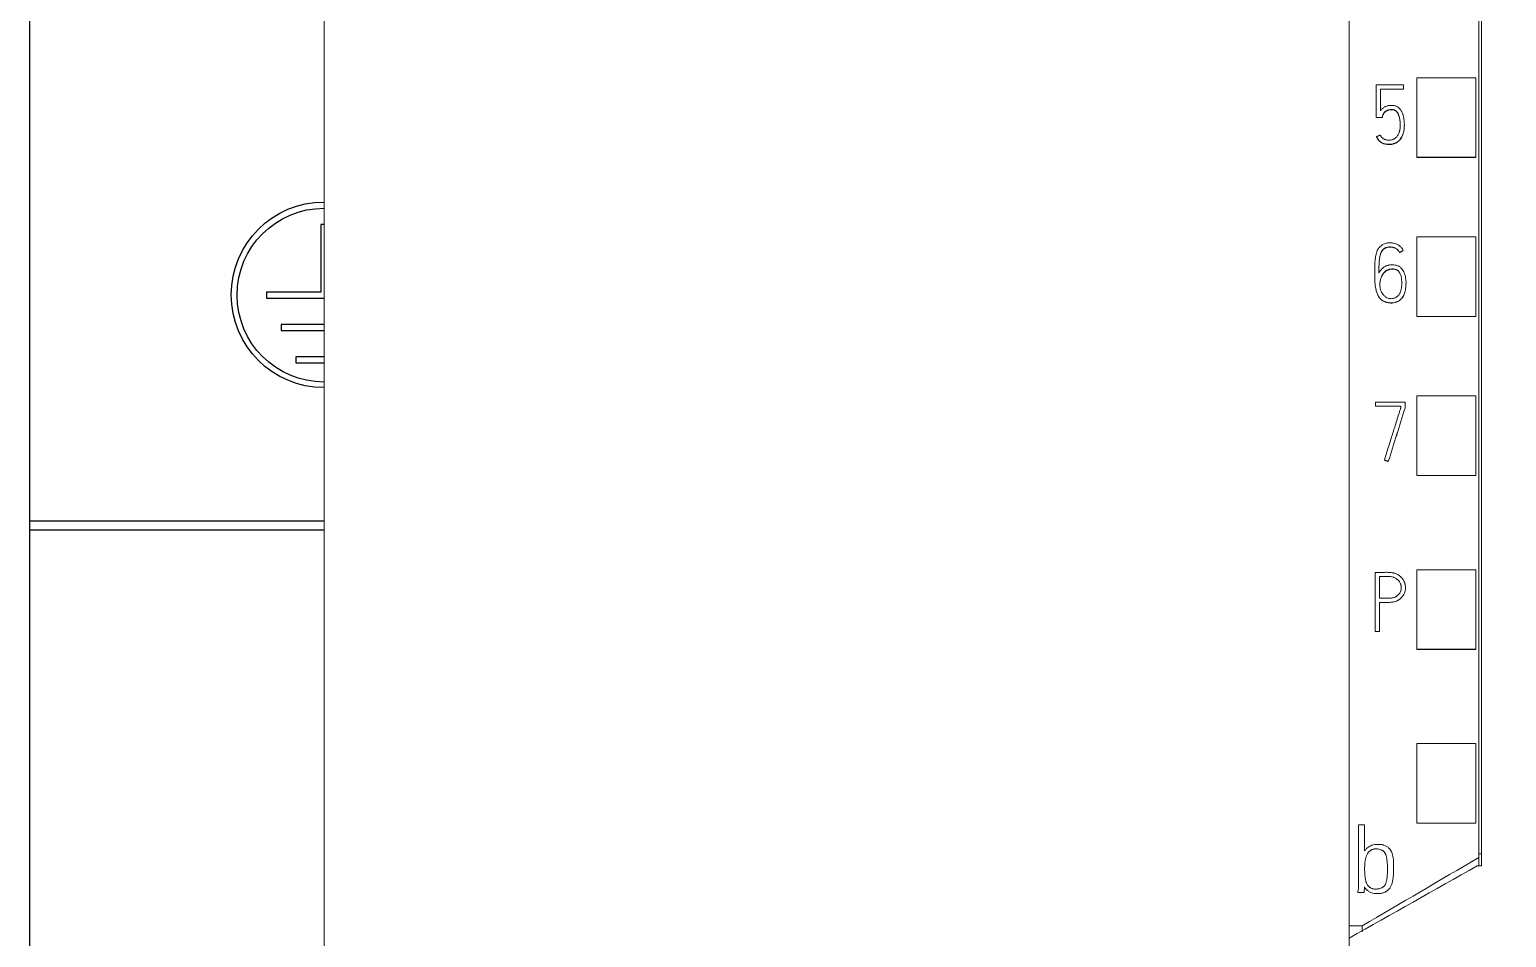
# Model space of a CAD drawing. Header units: millimetres. Extents: x 1359 to 3577, y 1336 to 3557.
# Drawn here: x 2756.6 to 2806.7, y 3204 to 3234.8 of the extents above; entities that cross this region are included whole.
import ezdxf

# ---------------------------------------------------------------- set-up
doc = ezdxf.new("R2010")
doc.units = ezdxf.units.MM
doc.set_wipeout_variables(frame=1)
doc.layers.add('000-PI-Oprema', color=30, linetype='Continuous', lineweight=5)

msp = doc.modelspace()

# ---------------------------------------------------------------- linework, layer by layer
for p, q in [((2756.571, 3267.633), (2756.571, 3218.083)), ((2766.674, 3228.159), (2766.463, 3228.159)), ((2766.463, 3228.159), (2766.463, 3225.862)), ((2766.674, 3225.862), (2766.674, 3228.159)), ((2764.613, 3225.862), (2764.613, 3225.662)), ((2766.463, 3225.862), (2764.613, 3225.862)), ((2768.513, 3225.862), (2766.674, 3225.862)), ((2768.513, 3225.662), (2768.513, 3225.862)), ((2764.613, 3225.662), (2768.513, 3225.662)), ((2768.013, 3224.762), (2765.113, 3224.762)), ((2765.113, 3224.762), (2765.113, 3224.562)), ((2768.013, 3224.562), (2768.013, 3224.762)), ((2765.113, 3224.562), (2768.013, 3224.562)), ((2765.613, 3223.662), (2765.613, 3223.462)), ((2767.513, 3223.662), (2765.613, 3223.662)), ((2765.613, 3223.462), (2767.513, 3223.462)), ((2767.513, 3223.462), (2767.513, 3223.662)), ((2756.571, 3218.083), (2756.571, 3217.783)), ((2956.571, 3218.083), (2756.571, 3218.083)), ((2756.571, 3217.783), (2756.571, 3200.246)), ((2956.571, 3217.783), (2756.571, 3217.783))]:
    msp.add_line(p, q)
for centre, radius in [((2766.569, 3225.772), 3.15), ((2766.569, 3225.762), 2.95)]:
    msp.add_circle(centre, radius)

# ---------------------------------------------------------------- next in the draw order: wipeouts: each hides what was drawn before it
msp.add_wipeout([(2801.371, 3330.083), (2836.171, 3330.083), (2836.171, 3183.083), (2801.371, 3183.083)])

# ---------------------------------------------------------------- next in the draw order: linework, layer by layer
at = {"layer": '000-PI-Oprema', "color": 0, "linetype": 'ByBlock', "lineweight": 0}
for p, q in [((2801.371, 3317.763), (2801.371, 3204.345)), ((2805.771, 3315.483), (2805.771, 3206.668)), ((2802.296, 3232.896), (2802.296, 3231.797)), ((2803.219, 3232.896), (2802.296, 3232.896)), ((2802.434, 3232.019), (2802.434, 3232.757)), ((2802.434, 3232.757), (2803.219, 3232.757)), ((2803.219, 3232.757), (2803.219, 3232.896)), ((2803.219, 3232.757), (2803.219, 3232.751)), ((2803.671, 3230.442), (2803.671, 3233.144)), ((2805.671, 3233.144), (2803.671, 3233.144)), ((2805.671, 3230.442), (2805.671, 3233.144)), ((2802.296, 3231.797), (2802.296, 3231.791)), ((2802.296, 3231.797), (2802.506, 3231.797)), ((2802.506, 3231.797), (2802.506, 3231.791)), ((2803.247, 3231.532), (2803.247, 3231.538)), ((2802.301, 3231.14), (2802.301, 3231.134)), ((2803.671, 3230.433), (2803.671, 3230.442)), ((2805.671, 3230.442), (2803.671, 3230.442)), ((2805.671, 3230.433), (2803.671, 3230.433)), ((2805.671, 3230.433), (2805.671, 3230.442)), ((2803.671, 3225.041), (2803.671, 3227.742)), ((2805.671, 3227.742), (2803.671, 3227.742)), ((2805.671, 3225.041), (2805.671, 3227.742)), ((2803.085, 3227.213), (2803.085, 3227.207)), ((2803.212, 3227.28), (2803.212, 3227.274)), ((2802.241, 3226.473), (2802.241, 3226.467)), ((2803.304, 3226.173), (2803.304, 3226.18)), ((2803.671, 3225.033), (2803.671, 3225.041)), ((2805.671, 3225.041), (2803.671, 3225.041)), ((2805.671, 3225.033), (2803.671, 3225.033)), ((2805.671, 3225.033), (2805.671, 3225.041)), ((2803.671, 3219.639), (2803.671, 3222.34)), ((2805.671, 3222.34), (2803.671, 3222.34)), ((2805.671, 3219.639), (2805.671, 3222.34)), ((2802.272, 3221.989), (2802.272, 3222.131)), ((2802.272, 3222.131), (2803.271, 3222.131)), ((2803.132, 3221.989), (2802.272, 3221.989)), ((2803.132, 3221.95), (2803.132, 3221.989)), ((2803.271, 3222.131), (2803.271, 3221.928)), ((2803.271, 3221.928), (2803.271, 3221.922)), ((2802.569, 3220.163), (2802.569, 3220.157)), ((2802.702, 3220.118), (2802.702, 3220.112)), ((2805.671, 3219.639), (2803.671, 3219.639)), ((2803.671, 3219.633), (2803.671, 3219.639)), ((2805.671, 3219.633), (2803.671, 3219.633)), ((2805.671, 3219.633), (2805.671, 3219.639)), ((2802.258, 3216.349), (2802.258, 3214.347)), ((2802.4, 3215.471), (2802.4, 3216.207)), ((2803.671, 3213.738), (2803.671, 3216.438)), ((2805.671, 3216.438), (2803.671, 3216.438)), ((2805.671, 3213.738), (2805.671, 3216.438)), ((2803.284, 3215.82), (2803.284, 3215.827)), ((2802.4, 3214.347), (2802.4, 3215.33)), ((2802.258, 3214.347), (2802.4, 3214.347)), ((2802.258, 3214.347), (2802.258, 3214.341)), ((2802.4, 3214.347), (2802.4, 3214.341)), ((2803.671, 3213.733), (2803.671, 3213.738)), ((2805.671, 3213.738), (2803.671, 3213.738)), ((2805.671, 3213.733), (2803.671, 3213.733)), ((2805.671, 3213.733), (2805.671, 3213.738)), ((2803.671, 3207.836), (2803.671, 3210.537)), ((2805.671, 3210.537), (2803.671, 3210.537)), ((2805.671, 3207.836), (2805.671, 3210.537)), ((2801.899, 3207.775), (2801.689, 3207.775)), ((2801.899, 3206.895), (2801.899, 3207.775)), ((2805.671, 3207.836), (2803.671, 3207.836)), ((2803.671, 3207.833), (2803.671, 3207.836)), ((2805.671, 3207.833), (2803.671, 3207.833)), ((2805.671, 3207.833), (2805.671, 3207.836)), ((2805.871, 3206.797), (2805.771, 3206.797)), ((2805.771, 3206.668), (2805.771, 3206.382)), ((2805.721, 3206.382), (2805.871, 3206.382)), ((2801.885, 3205.475), (2801.892, 3205.669)), ((2801.668, 3205.475), (2801.885, 3205.475)), ((2801.371, 3204.345), (2801.371, 3203.975)), ((2801.811, 3204.345), (2801.371, 3204.345)), ((2801.811, 3204.142), (2801.811, 3204.345))]:
    msp.add_line(p, q, dxfattribs=at)
for centre, major_axis, ratio, start_param, end_param in [((2815.243, 3198.104), (313.796, 999.598), 0.017716, 1.552522, 1.554333), ((2815.253, 3198.095), (313.87, 999.835), 0.017722, 1.552527, 1.554337)]:
    msp.add_ellipse(centre, major_axis=major_axis, ratio=ratio, start_param=start_param, end_param=end_param, dxfattribs=at)
for points, knots in [([(2805.871, 3315.669), (2805.871, 3312.625), (2805.871, 3303.055), (2805.871, 3288.885), (2805.871, 3274.318), (2805.871, 3260.108), (2805.871, 3245.814), (2805.871, 3230.328), (2805.871, 3217.688), (2805.871, 3209.723), (2805.871, 3206.382)], [0, 0, 0, 0, 0.083934, 0.263736, 0.389889, 0.484142, 0.653794, 0.78188, 0.908517, 1, 1, 1, 1]), ([(2802.301, 3231.14), (2802.313, 3231.114), (2802.327, 3231.088), (2802.351, 3231.052), (2802.36, 3231.04), (2802.379, 3231.018), (2802.389, 3231.008), (2802.41, 3230.988), (2802.422, 3230.979), (2802.445, 3230.962), (2802.457, 3230.954), (2802.482, 3230.939), (2802.494, 3230.932), (2802.521, 3230.919), (2802.535, 3230.914), (2802.562, 3230.905), (2802.576, 3230.901), (2802.605, 3230.894), (2802.619, 3230.891), (2802.648, 3230.887), (2802.663, 3230.886), (2802.684, 3230.885), (2802.692, 3230.884), (2802.706, 3230.883), (2802.714, 3230.883), (2802.736, 3230.882), (2802.75, 3230.882), (2802.779, 3230.883), (2802.794, 3230.884), (2802.823, 3230.887), (2802.838, 3230.89), (2802.867, 3230.896), (2802.881, 3230.9), (2802.923, 3230.913), (2802.949, 3230.925), (2802.988, 3230.947), (2803, 3230.955), (2803.024, 3230.972), (2803.036, 3230.981), (2803.058, 3231), (2803.068, 3231.011), (2803.088, 3231.032), (2803.098, 3231.044), (2803.125, 3231.079), (2803.141, 3231.103), (2803.162, 3231.141), (2803.168, 3231.155), (2803.181, 3231.181), (2803.186, 3231.195), (2803.202, 3231.236), (2803.211, 3231.264), (2803.226, 3231.32), (2803.232, 3231.348), (2803.239, 3231.392), (2803.24, 3231.406), (2803.243, 3231.435), (2803.244, 3231.45), (2803.247, 3231.494), (2803.247, 3231.523), (2803.247, 3231.582), (2803.245, 3231.64), (2803.239, 3231.698), (2803.231, 3231.756), (2803.226, 3231.785), (2803.217, 3231.828), (2803.214, 3231.842), (2803.206, 3231.871), (2803.202, 3231.885), (2803.188, 3231.927), (2803.177, 3231.954), (2803.158, 3231.994), (2803.151, 3232.007), (2803.136, 3232.032), (2803.128, 3232.044), (2803.102, 3232.08), (2803.083, 3232.102), (2803.038, 3232.141), (2803.014, 3232.157), (2802.974, 3232.177), (2802.96, 3232.183), (2802.932, 3232.192), (2802.918, 3232.195), (2802.889, 3232.201), (2802.874, 3232.203), (2802.845, 3232.205), (2802.83, 3232.205), (2802.801, 3232.205), (2802.786, 3232.204), (2802.757, 3232.202), (2802.742, 3232.2), (2802.713, 3232.196), (2802.699, 3232.193), (2802.67, 3232.185), (2802.656, 3232.181), (2802.628, 3232.172), (2802.615, 3232.166), (2802.588, 3232.154), (2802.575, 3232.147), (2802.55, 3232.131), (2802.538, 3232.123), (2802.514, 3232.105), (2802.503, 3232.096), (2802.481, 3232.076), (2802.471, 3232.065), (2802.452, 3232.043), (2802.443, 3232.032), (2802.434, 3232.019)], [0, 0, 0, 0, 0.03125, 0.03125, 0.046875, 0.046875, 0.0625, 0.0625, 0.078125, 0.078125, 0.09375, 0.09375, 0.109375, 0.109375, 0.125, 0.125, 0.140625, 0.140625, 0.15625, 0.15625, 0.171875, 0.171875, 0.179688, 0.179688, 0.1875, 0.1875, 0.203125, 0.203125, 0.21875, 0.21875, 0.234375, 0.234375, 0.25, 0.25, 0.28125, 0.28125, 0.296875, 0.296875, 0.3125, 0.3125, 0.328125, 0.328125, 0.34375, 0.34375, 0.375, 0.375, 0.390625, 0.390625, 0.40625, 0.40625, 0.4375, 0.4375, 0.46875, 0.46875, 0.484375, 0.484375, 0.5, 0.5, 0.53125, 0.53125, 0.5625, 0.59375, 0.59375, 0.625, 0.625, 0.640625, 0.640625, 0.65625, 0.65625, 0.6875, 0.6875, 0.703125, 0.703125, 0.71875, 0.71875, 0.75, 0.75, 0.78125, 0.78125, 0.796875, 0.796875, 0.8125, 0.8125, 0.828125, 0.828125, 0.84375, 0.84375, 0.859375, 0.859375, 0.875, 0.875, 0.890625, 0.890625, 0.90625, 0.90625, 0.921875, 0.921875, 0.9375, 0.9375, 0.953125, 0.953125, 0.96875, 0.96875, 0.984375, 0.984375, 1, 1, 1, 1]), ([(2802.506, 3231.797), (2802.507, 3231.821), (2802.51, 3231.843), (2802.519, 3231.877), (2802.523, 3231.888), (2802.532, 3231.909), (2802.537, 3231.919), (2802.55, 3231.939), (2802.557, 3231.948), (2802.572, 3231.966), (2802.58, 3231.974), (2802.597, 3231.99), (2802.606, 3231.997), (2802.624, 3232.011), (2802.634, 3232.017), (2802.654, 3232.028), (2802.665, 3232.034), (2802.686, 3232.043), (2802.697, 3232.046), (2802.73, 3232.056), (2802.753, 3232.06), (2802.787, 3232.063), (2802.799, 3232.064), (2802.822, 3232.064), (2802.834, 3232.063), (2802.856, 3232.061), (2802.868, 3232.059), (2802.885, 3232.056), (2802.89, 3232.054), (2802.902, 3232.051), (2802.907, 3232.049), (2802.923, 3232.043), (2802.934, 3232.038), (2802.954, 3232.026), (2802.963, 3232.019), (2802.98, 3232.004), (2802.988, 3231.995), (2803.003, 3231.977), (2803.01, 3231.968), (2803.028, 3231.938), (2803.038, 3231.918), (2803.056, 3231.875), (2803.064, 3231.853), (2803.084, 3231.787), (2803.093, 3231.742), (2803.101, 3231.674), (2803.103, 3231.651), (2803.106, 3231.605), (2803.107, 3231.582), (2803.108, 3231.513), (2803.106, 3231.467), (2803.098, 3231.399), (2803.094, 3231.376), (2803.086, 3231.342), (2803.084, 3231.331), (2803.078, 3231.309), (2803.074, 3231.298), (2803.063, 3231.265), (2803.054, 3231.243), (2803.039, 3231.212), (2803.033, 3231.202), (2803.021, 3231.182), (2803.015, 3231.172), (2802.995, 3231.144), (2802.98, 3231.127), (2802.955, 3231.102), (2802.946, 3231.095), (2802.928, 3231.08), (2802.919, 3231.073), (2802.899, 3231.061), (2802.889, 3231.056), (2802.868, 3231.046), (2802.857, 3231.042), (2802.823, 3231.032), (2802.8, 3231.028), (2802.766, 3231.025), (2802.754, 3231.024), (2802.731, 3231.023), (2802.719, 3231.023), (2802.685, 3231.024), (2802.662, 3231.027), (2802.628, 3231.034), (2802.617, 3231.037), (2802.594, 3231.044), (2802.583, 3231.048), (2802.552, 3231.063), (2802.532, 3231.075), (2802.504, 3231.096), (2802.495, 3231.104), (2802.479, 3231.12), (2802.464, 3231.138), (2802.451, 3231.157), (2802.439, 3231.177), (2802.434, 3231.188), (2802.429, 3231.198)], [0, 0, 0, 0, 0.03125, 0.03125, 0.046875, 0.046875, 0.0625, 0.0625, 0.078125, 0.078125, 0.09375, 0.09375, 0.109375, 0.109375, 0.125, 0.125, 0.140625, 0.140625, 0.15625, 0.15625, 0.1875, 0.1875, 0.203125, 0.203125, 0.21875, 0.21875, 0.234375, 0.234375, 0.242187, 0.242187, 0.25, 0.25, 0.265625, 0.265625, 0.28125, 0.28125, 0.296875, 0.296875, 0.3125, 0.3125, 0.34375, 0.34375, 0.375, 0.375, 0.4375, 0.4375, 0.46875, 0.46875, 0.5, 0.5, 0.5625, 0.5625, 0.59375, 0.59375, 0.609375, 0.609375, 0.625, 0.625, 0.65625, 0.65625, 0.671875, 0.671875, 0.6875, 0.6875, 0.71875, 0.71875, 0.734375, 0.734375, 0.75, 0.75, 0.765625, 0.765625, 0.78125, 0.78125, 0.8125, 0.8125, 0.828125, 0.828125, 0.84375, 0.84375, 0.875, 0.875, 0.890625, 0.890625, 0.90625, 0.90625, 0.9375, 0.9375, 0.953125, 0.953125, 0.96875, 0.984375, 0.984375, 1, 1, 1, 1]), ([(2803.107, 3231.534), (2803.107, 3231.54), (2803.107, 3231.546), (2803.107, 3231.575), (2803.106, 3231.597), (2803.103, 3231.643), (2803.101, 3231.666), (2803.096, 3231.711), (2803.092, 3231.734), (2803.083, 3231.78), (2803.077, 3231.802), (2803.067, 3231.835), (2803.064, 3231.846), (2803.056, 3231.868), (2803.052, 3231.879), (2803.039, 3231.911), (2803.028, 3231.932), (2803.01, 3231.961), (2803.003, 3231.97), (2802.989, 3231.989), (2802.981, 3231.997), (2802.964, 3232.013), (2802.954, 3232.02), (2802.934, 3232.032), (2802.924, 3232.037), (2802.902, 3232.045), (2802.891, 3232.048), (2802.868, 3232.053), (2802.857, 3232.055), (2802.834, 3232.057), (2802.822, 3232.058), (2802.799, 3232.058), (2802.788, 3232.057), (2802.765, 3232.055), (2802.753, 3232.054), (2802.73, 3232.05), (2802.708, 3232.044), (2802.687, 3232.037), (2802.665, 3232.028), (2802.655, 3232.022), (2802.624, 3232.005), (2802.606, 3231.992), (2802.58, 3231.969), (2802.572, 3231.96), (2802.557, 3231.943), (2802.55, 3231.933), (2802.538, 3231.914), (2802.532, 3231.904), (2802.523, 3231.882), (2802.519, 3231.871), (2802.513, 3231.849), (2802.511, 3231.838), (2802.508, 3231.815), (2802.507, 3231.803), (2802.506, 3231.791)], [0, 0, 0, 0, 0.015899, 0.015899, 0.077406, 0.077406, 0.138912, 0.138912, 0.200418, 0.200418, 0.261925, 0.261925, 0.292678, 0.292678, 0.323431, 0.323431, 0.384937, 0.384937, 0.41569, 0.41569, 0.446443, 0.446443, 0.477197, 0.477197, 0.50795, 0.50795, 0.538703, 0.538703, 0.569456, 0.569456, 0.600209, 0.600209, 0.630962, 0.630962, 0.661715, 0.661715, 0.692469, 0.723222, 0.723222, 0.753975, 0.753975, 0.815481, 0.815481, 0.846234, 0.846234, 0.876987, 0.876987, 0.907741, 0.907741, 0.938494, 0.938494, 0.969247, 0.969247, 1, 1, 1, 1]), ([(2803.247, 3231.532), (2803.247, 3231.511), (2803.247, 3231.489), (2803.244, 3231.439), (2803.242, 3231.41), (2803.236, 3231.367), (2803.233, 3231.352), (2803.228, 3231.323), (2803.225, 3231.309), (2803.214, 3231.266), (2803.205, 3231.238), (2803.185, 3231.183), (2803.173, 3231.156), (2803.145, 3231.104), (2803.13, 3231.079), (2803.103, 3231.044), (2803.094, 3231.033), (2803.074, 3231.011), (2803.064, 3231), (2803.031, 3230.97), (2803.008, 3230.953), (2802.97, 3230.93), (2802.957, 3230.923), (2802.93, 3230.911), (2802.917, 3230.905), (2802.875, 3230.891), (2802.847, 3230.884), (2802.803, 3230.878), (2802.788, 3230.877), (2802.758, 3230.876), (2802.744, 3230.876), (2802.714, 3230.877), (2802.7, 3230.877), (2802.671, 3230.879), (2802.656, 3230.88), (2802.627, 3230.884), (2802.612, 3230.886), (2802.583, 3230.893), (2802.569, 3230.897), (2802.541, 3230.906), (2802.527, 3230.911), (2802.5, 3230.923), (2802.487, 3230.929), (2802.462, 3230.944), (2802.449, 3230.952), (2802.425, 3230.97), (2802.414, 3230.979), (2802.392, 3230.999), (2802.381, 3231.009), (2802.362, 3231.031), (2802.353, 3231.043), (2802.328, 3231.08), (2802.314, 3231.107), (2802.301, 3231.134)], [0, 0, 0, 0, 0.044434, 0.044434, 0.104157, 0.104157, 0.134018, 0.134018, 0.16388, 0.16388, 0.223602, 0.223602, 0.283325, 0.283325, 0.343048, 0.343048, 0.37291, 0.37291, 0.402771, 0.402771, 0.462494, 0.462494, 0.492355, 0.492355, 0.522217, 0.522217, 0.58194, 0.58194, 0.611801, 0.611801, 0.641663, 0.641663, 0.671524, 0.671524, 0.701386, 0.701386, 0.731247, 0.731247, 0.761108, 0.761108, 0.79097, 0.79097, 0.820831, 0.820831, 0.850693, 0.850693, 0.880554, 0.880554, 0.910416, 0.910416, 0.940277, 0.940277, 1, 1, 1, 1]), ([(2803.212, 3227.28), (2803.198, 3227.305), (2803.182, 3227.329), (2803.155, 3227.364), (2803.146, 3227.375), (2803.126, 3227.396), (2803.116, 3227.406), (2803.084, 3227.435), (2803.06, 3227.452), (2803.023, 3227.474), (2803.01, 3227.481), (2802.984, 3227.493), (2802.97, 3227.498), (2802.929, 3227.512), (2802.901, 3227.52), (2802.859, 3227.527), (2802.844, 3227.53), (2802.816, 3227.533), (2802.801, 3227.534), (2802.758, 3227.536), (2802.729, 3227.536), (2802.686, 3227.532), (2802.672, 3227.531), (2802.643, 3227.526), (2802.629, 3227.523), (2802.587, 3227.511), (2802.56, 3227.501), (2802.521, 3227.481), (2802.509, 3227.474), (2802.484, 3227.458), (2802.472, 3227.45), (2802.439, 3227.422), (2802.418, 3227.402), (2802.389, 3227.369), (2802.38, 3227.358), (2802.364, 3227.334), (2802.356, 3227.322), (2802.334, 3227.285), (2802.322, 3227.258), (2802.302, 3227.204), (2802.293, 3227.176), (2802.28, 3227.12), (2802.274, 3227.092), (2802.265, 3227.036), (2802.262, 3227.007), (2802.252, 3226.922), (2802.249, 3226.864), (2802.244, 3226.749), (2802.243, 3226.692), (2802.241, 3226.519), (2802.24, 3226.404), (2802.245, 3226.26), (2802.247, 3226.232), (2802.251, 3226.175), (2802.253, 3226.146), (2802.262, 3226.06), (2802.271, 3226.004), (2802.288, 3225.933), (2802.292, 3225.919), (2802.3, 3225.891), (2802.304, 3225.877), (2802.318, 3225.836), (2802.328, 3225.809), (2802.347, 3225.77), (2802.353, 3225.757), (2802.367, 3225.732), (2802.374, 3225.719), (2802.398, 3225.682), (2802.416, 3225.66), (2802.446, 3225.628), (2802.457, 3225.619), (2802.48, 3225.6), (2802.491, 3225.591), (2802.528, 3225.567), (2802.553, 3225.554), (2802.594, 3225.537), (2802.607, 3225.532), (2802.635, 3225.523), (2802.649, 3225.519), (2802.691, 3225.508), (2802.719, 3225.504), (2802.763, 3225.5), (2802.777, 3225.499), (2802.807, 3225.498), (2802.821, 3225.499), (2802.864, 3225.502), (2802.893, 3225.506), (2802.935, 3225.517), (2802.949, 3225.521), (2802.976, 3225.53), (2802.99, 3225.535), (2803.03, 3225.553), (2803.055, 3225.567), (2803.091, 3225.592), (2803.102, 3225.601), (2803.125, 3225.619), (2803.136, 3225.629), (2803.166, 3225.66), (2803.184, 3225.682), (2803.208, 3225.719), (2803.215, 3225.732), (2803.229, 3225.758), (2803.235, 3225.771), (2803.251, 3225.811), (2803.26, 3225.839), (2803.271, 3225.881), (2803.274, 3225.895), (2803.28, 3225.923), (2803.283, 3225.938), (2803.29, 3225.981), (2803.293, 3226.009), (2803.302, 3226.095), (2803.305, 3226.153), (2803.303, 3226.239), (2803.301, 3226.268), (2803.294, 3226.325), (2803.29, 3226.354), (2803.278, 3226.412), (2803.27, 3226.44), (2803.252, 3226.495), (2803.241, 3226.523), (2803.216, 3226.576), (2803.202, 3226.601), (2803.169, 3226.649), (2803.151, 3226.671), (2803.118, 3226.701), (2803.107, 3226.711), (2803.083, 3226.728), (2803.07, 3226.735), (2803.044, 3226.749), (2803.031, 3226.755), (2803.003, 3226.766), (2802.989, 3226.77), (2802.947, 3226.781), (2802.918, 3226.786), (2802.874, 3226.791), (2802.86, 3226.791), (2802.83, 3226.792), (2802.816, 3226.792), (2802.772, 3226.789), (2802.743, 3226.785), (2802.7, 3226.775), (2802.686, 3226.771), (2802.658, 3226.762), (2802.645, 3226.757), (2802.605, 3226.739), (2802.58, 3226.725), (2802.543, 3226.7), (2802.531, 3226.691), (2802.509, 3226.672), (2802.498, 3226.663), (2802.466, 3226.632), (2802.447, 3226.61), (2802.412, 3226.563), (2802.397, 3226.538), (2802.383, 3226.512)], [0, 0, 0, 0, 0.015625, 0.015625, 0.023438, 0.023438, 0.03125, 0.03125, 0.046875, 0.046875, 0.054688, 0.054688, 0.0625, 0.0625, 0.078125, 0.078125, 0.085938, 0.085938, 0.09375, 0.09375, 0.109375, 0.109375, 0.117188, 0.117188, 0.125, 0.125, 0.140625, 0.140625, 0.148438, 0.148438, 0.15625, 0.15625, 0.171875, 0.171875, 0.179688, 0.179688, 0.1875, 0.1875, 0.203125, 0.203125, 0.21875, 0.21875, 0.234375, 0.234375, 0.25, 0.25, 0.28125, 0.28125, 0.3125, 0.3125, 0.375, 0.375, 0.390625, 0.390625, 0.40625, 0.40625, 0.4375, 0.4375, 0.445313, 0.445313, 0.453125, 0.453125, 0.46875, 0.46875, 0.476563, 0.476563, 0.484375, 0.484375, 0.5, 0.5, 0.507813, 0.507813, 0.515625, 0.515625, 0.53125, 0.53125, 0.539063, 0.539063, 0.546875, 0.546875, 0.5625, 0.5625, 0.570313, 0.570313, 0.578125, 0.578125, 0.59375, 0.59375, 0.601563, 0.601563, 0.609375, 0.609375, 0.625, 0.625, 0.632813, 0.632813, 0.640625, 0.640625, 0.65625, 0.65625, 0.664063, 0.664063, 0.671875, 0.671875, 0.6875, 0.6875, 0.695313, 0.695313, 0.703125, 0.703125, 0.71875, 0.71875, 0.75, 0.75, 0.765625, 0.765625, 0.78125, 0.78125, 0.796875, 0.796875, 0.8125, 0.8125, 0.828125, 0.828125, 0.84375, 0.84375, 0.851563, 0.851563, 0.859375, 0.859375, 0.867188, 0.867188, 0.875, 0.875, 0.890625, 0.890625, 0.898438, 0.898438, 0.90625, 0.90625, 0.921875, 0.921875, 0.929688, 0.929688, 0.9375, 0.9375, 0.953125, 0.953125, 0.960938, 0.960938, 0.96875, 0.96875, 0.984375, 0.984375, 1, 1, 1, 1]), ([(2802.383, 3226.512), (2802.383, 3226.573), (2802.384, 3226.634), (2802.386, 3226.725), (2802.387, 3226.756), (2802.389, 3226.817), (2802.39, 3226.847), (2802.394, 3226.908), (2802.396, 3226.938), (2802.403, 3226.999), (2802.408, 3227.029), (2802.417, 3227.074), (2802.42, 3227.089), (2802.428, 3227.119), (2802.432, 3227.134), (2802.446, 3227.178), (2802.457, 3227.207), (2802.475, 3227.241), (2802.479, 3227.248), (2802.488, 3227.261), (2802.492, 3227.268), (2802.506, 3227.287), (2802.515, 3227.299), (2802.531, 3227.315), (2802.537, 3227.321), (2802.549, 3227.331), (2802.555, 3227.336), (2802.574, 3227.35), (2802.587, 3227.358), (2802.608, 3227.368), (2802.615, 3227.371), (2802.629, 3227.376), (2802.637, 3227.379), (2802.659, 3227.385), (2802.675, 3227.388), (2802.705, 3227.393), (2802.72, 3227.395), (2802.751, 3227.397), (2802.767, 3227.397), (2802.798, 3227.396), (2802.813, 3227.395), (2802.844, 3227.39), (2802.866, 3227.386), (2802.889, 3227.379), (2802.903, 3227.374), (2802.911, 3227.371), (2802.932, 3227.363), (2802.946, 3227.356), (2802.973, 3227.34), (2802.986, 3227.332), (2803.004, 3227.317), (2803.01, 3227.312), (2803.022, 3227.301), (2803.027, 3227.296), (2803.043, 3227.279), (2803.052, 3227.267), (2803.07, 3227.241), (2803.078, 3227.228), (2803.085, 3227.213)], [0, 0, 0, 0, 0.125, 0.125, 0.1875, 0.1875, 0.25, 0.25, 0.3125, 0.3125, 0.375, 0.375, 0.40625, 0.40625, 0.4375, 0.4375, 0.5, 0.5, 0.515625, 0.515625, 0.53125, 0.53125, 0.5625, 0.5625, 0.578125, 0.578125, 0.59375, 0.59375, 0.625, 0.625, 0.640625, 0.640625, 0.65625, 0.65625, 0.6875, 0.6875, 0.71875, 0.71875, 0.75, 0.75, 0.78125, 0.78125, 0.8125, 0.828125, 0.828125, 0.84375, 0.84375, 0.875, 0.875, 0.90625, 0.90625, 0.921875, 0.921875, 0.9375, 0.9375, 0.96875, 0.96875, 1, 1, 1, 1]), ([(2803.085, 3227.207), (2803.071, 3227.235), (2803.054, 3227.261), (2803.028, 3227.289), (2803.022, 3227.294), (2803.011, 3227.305), (2803.005, 3227.31), (2802.987, 3227.325), (2802.961, 3227.342), (2802.934, 3227.356), (2802.905, 3227.368), (2802.89, 3227.373), (2802.861, 3227.381), (2802.846, 3227.384), (2802.815, 3227.388), (2802.799, 3227.39), (2802.753, 3227.391), (2802.722, 3227.39), (2802.677, 3227.383), (2802.661, 3227.379), (2802.631, 3227.371), (2802.617, 3227.366), (2802.596, 3227.356), (2802.589, 3227.352), (2802.576, 3227.344), (2802.569, 3227.34), (2802.55, 3227.326), (2802.533, 3227.311), (2802.517, 3227.294), (2802.507, 3227.282), (2802.502, 3227.276), (2802.489, 3227.257), (2802.48, 3227.244), (2802.466, 3227.217), (2802.459, 3227.203), (2802.447, 3227.175), (2802.442, 3227.16), (2802.428, 3227.116), (2802.42, 3227.086), (2802.408, 3227.026), (2802.404, 3226.996), (2802.397, 3226.935), (2802.394, 3226.904), (2802.39, 3226.843), (2802.389, 3226.813), (2802.387, 3226.751), (2802.386, 3226.72), (2802.384, 3226.628), (2802.383, 3226.567), (2802.383, 3226.505)], [0, 0, 0, 0, 0.0625, 0.0625, 0.078125, 0.078125, 0.09375, 0.09375, 0.125, 0.15625, 0.15625, 0.1875, 0.1875, 0.21875, 0.21875, 0.25, 0.25, 0.3125, 0.3125, 0.34375, 0.34375, 0.375, 0.375, 0.390625, 0.390625, 0.40625, 0.40625, 0.4375, 0.453125, 0.453125, 0.46875, 0.46875, 0.5, 0.5, 0.53125, 0.53125, 0.5625, 0.5625, 0.625, 0.625, 0.6875, 0.6875, 0.75, 0.75, 0.8125, 0.8125, 0.875, 0.875, 1, 1, 1, 1]), ([(2803.304, 3226.174), (2803.304, 3226.128), (2803.301, 3226.082), (2803.294, 3226.007), (2803.29, 3225.978), (2803.283, 3225.935), (2803.281, 3225.921), (2803.275, 3225.892), (2803.272, 3225.878), (2803.261, 3225.836), (2803.252, 3225.808), (2803.236, 3225.768), (2803.23, 3225.754), (2803.217, 3225.728), (2803.21, 3225.716), (2803.186, 3225.679), (2803.168, 3225.656), (2803.138, 3225.625), (2803.127, 3225.615), (2803.105, 3225.597), (2803.093, 3225.588), (2803.058, 3225.563), (2803.032, 3225.548), (2802.993, 3225.53), (2802.979, 3225.525), (2802.951, 3225.515), (2802.938, 3225.511), (2802.895, 3225.5), (2802.867, 3225.496), (2802.823, 3225.493), (2802.809, 3225.492), (2802.779, 3225.493), (2802.765, 3225.493), (2802.722, 3225.497), (2802.693, 3225.502), (2802.651, 3225.512), (2802.636, 3225.516), (2802.609, 3225.525), (2802.595, 3225.53), (2802.555, 3225.547), (2802.53, 3225.56), (2802.5, 3225.58), (2802.494, 3225.584), (2802.482, 3225.592), (2802.476, 3225.597), (2802.459, 3225.611), (2802.448, 3225.621), (2802.418, 3225.651), (2802.4, 3225.674), (2802.376, 3225.71), (2802.368, 3225.723), (2802.354, 3225.748), (2802.348, 3225.761), (2802.329, 3225.801), (2802.319, 3225.828), (2802.3, 3225.882), (2802.292, 3225.91), (2802.278, 3225.967), (2802.273, 3225.995), (2802.263, 3226.052), (2802.256, 3226.109), (2802.251, 3226.166), (2802.247, 3226.224), (2802.245, 3226.253), (2802.242, 3226.343), (2802.241, 3226.405), (2802.241, 3226.467)], [0, 0, 0, 0, 0.061997, 0.061997, 0.100843, 0.100843, 0.120266, 0.120266, 0.139688, 0.139688, 0.178534, 0.178534, 0.197957, 0.197957, 0.217379, 0.217379, 0.256225, 0.256225, 0.275648, 0.275648, 0.295071, 0.295071, 0.333916, 0.333916, 0.353339, 0.353339, 0.372762, 0.372762, 0.411607, 0.411607, 0.43103, 0.43103, 0.450453, 0.450453, 0.489298, 0.489298, 0.508721, 0.508721, 0.528144, 0.528144, 0.566989, 0.566989, 0.5767, 0.5767, 0.586412, 0.586412, 0.605835, 0.605835, 0.64468, 0.64468, 0.664103, 0.664103, 0.683526, 0.683526, 0.722371, 0.722371, 0.761217, 0.761217, 0.800062, 0.800062, 0.838908, 0.877753, 0.877753, 0.916599, 0.916599, 1, 1, 1, 1]), ([(2802.656, 3226.606), (2802.682, 3226.62), (2802.709, 3226.631), (2802.752, 3226.641), (2802.766, 3226.644), (2802.796, 3226.648), (2802.825, 3226.651), (2802.854, 3226.65), (2802.884, 3226.649), (2802.898, 3226.647), (2802.928, 3226.642), (2802.942, 3226.638), (2802.97, 3226.629), (2802.984, 3226.623), (2803.009, 3226.609), (2803.021, 3226.601), (2803.043, 3226.581), (2803.053, 3226.57), (2803.072, 3226.548), (2803.08, 3226.535), (2803.095, 3226.51), (2803.102, 3226.497), (2803.12, 3226.457), (2803.129, 3226.429), (2803.14, 3226.387), (2803.143, 3226.372), (2803.148, 3226.343), (2803.15, 3226.329), (2803.156, 3226.285), (2803.157, 3226.256), (2803.16, 3226.198), (2803.16, 3226.169), (2803.158, 3226.082), (2803.153, 3226.024), (2803.136, 3225.937), (2803.128, 3225.908), (2803.113, 3225.867), (2803.108, 3225.853), (2803.095, 3225.827), (2803.088, 3225.814), (2803.065, 3225.776), (2803.047, 3225.754), (2803.02, 3225.728), (2803.015, 3225.723), (2803.004, 3225.713), (2802.998, 3225.709), (2802.98, 3225.695), (2802.968, 3225.688), (2802.943, 3225.673), (2802.929, 3225.667), (2802.902, 3225.657), (2802.873, 3225.648), (2802.844, 3225.644), (2802.815, 3225.641), (2802.8, 3225.641), (2802.771, 3225.642), (2802.756, 3225.644), (2802.727, 3225.649), (2802.713, 3225.653), (2802.671, 3225.668), (2802.645, 3225.681), (2802.608, 3225.706), (2802.597, 3225.715), (2802.574, 3225.734), (2802.553, 3225.754), (2802.534, 3225.776), (2802.515, 3225.799), (2802.507, 3225.811), (2802.482, 3225.848), (2802.469, 3225.874), (2802.452, 3225.914), (2802.447, 3225.928), (2802.438, 3225.956), (2802.434, 3225.97), (2802.424, 3226.013), (2802.419, 3226.042), (2802.416, 3226.086), (2802.415, 3226.1), (2802.414, 3226.13), (2802.415, 3226.144), (2802.417, 3226.188), (2802.42, 3226.217), (2802.431, 3226.275), (2802.439, 3226.303), (2802.453, 3226.345), (2802.458, 3226.358), (2802.47, 3226.385), (2802.476, 3226.399), (2802.496, 3226.438), (2802.511, 3226.462), (2802.537, 3226.498), (2802.546, 3226.509), (2802.565, 3226.532), (2802.575, 3226.542), (2802.607, 3226.573), (2802.63, 3226.591), (2802.656, 3226.606)], [0, 0, 0, 0, 0.03125, 0.03125, 0.046875, 0.046875, 0.0625, 0.078125, 0.078125, 0.09375, 0.09375, 0.109375, 0.109375, 0.125, 0.125, 0.140625, 0.140625, 0.15625, 0.15625, 0.171875, 0.171875, 0.1875, 0.1875, 0.21875, 0.21875, 0.234375, 0.234375, 0.25, 0.25, 0.28125, 0.28125, 0.3125, 0.3125, 0.375, 0.375, 0.40625, 0.40625, 0.421875, 0.421875, 0.4375, 0.4375, 0.46875, 0.46875, 0.476563, 0.476563, 0.484375, 0.484375, 0.5, 0.5, 0.515625, 0.515625, 0.53125, 0.546875, 0.546875, 0.5625, 0.5625, 0.578125, 0.578125, 0.59375, 0.59375, 0.625, 0.625, 0.640625, 0.640625, 0.65625, 0.671875, 0.671875, 0.6875, 0.6875, 0.71875, 0.71875, 0.734375, 0.734375, 0.75, 0.75, 0.78125, 0.78125, 0.796875, 0.796875, 0.8125, 0.8125, 0.84375, 0.84375, 0.875, 0.875, 0.890625, 0.890625, 0.90625, 0.90625, 0.9375, 0.9375, 0.953125, 0.953125, 0.96875, 0.96875, 1, 1, 1, 1]), ([(2802.656, 3226.599), (2802.63, 3226.585), (2802.607, 3226.567), (2802.575, 3226.536), (2802.565, 3226.526), (2802.546, 3226.503), (2802.537, 3226.492), (2802.511, 3226.456), (2802.496, 3226.431), (2802.476, 3226.392), (2802.47, 3226.379), (2802.458, 3226.352), (2802.453, 3226.338), (2802.439, 3226.297), (2802.431, 3226.268), (2802.423, 3226.225), (2802.421, 3226.211), (2802.417, 3226.182), (2802.416, 3226.167), (2802.415, 3226.142), (2802.415, 3226.131), (2802.415, 3226.12)], [0, 0, 0, 0, 0.157109, 0.157109, 0.235664, 0.235664, 0.314218, 0.314218, 0.471328, 0.471328, 0.549882, 0.549882, 0.628437, 0.628437, 0.785546, 0.785546, 0.864101, 0.864101, 0.942655, 0.942655, 1, 1, 1, 1]), ([(2803.077, 3226.534), (2803.072, 3226.541), (2803.067, 3226.548), (2803.052, 3226.565), (2803.042, 3226.576), (2803.026, 3226.59), (2803.02, 3226.595), (2803.008, 3226.603), (2803.001, 3226.607), (2802.982, 3226.618), (2802.969, 3226.623), (2802.941, 3226.633), (2802.926, 3226.636), (2802.898, 3226.641), (2802.883, 3226.643), (2802.854, 3226.644), (2802.839, 3226.644), (2802.795, 3226.643), (2802.766, 3226.639), (2802.723, 3226.628), (2802.709, 3226.624), (2802.689, 3226.616), (2802.682, 3226.613), (2802.669, 3226.606), (2802.662, 3226.603), (2802.656, 3226.599)], [0, 0, 0, 0, 0.053658, 0.053658, 0.148292, 0.148292, 0.195609, 0.195609, 0.242926, 0.242926, 0.33756, 0.33756, 0.432195, 0.432195, 0.526829, 0.526829, 0.621463, 0.621463, 0.810732, 0.810732, 0.905366, 0.905366, 0.952683, 0.952683, 1, 1, 1, 1]), ([(2802.569, 3220.163), (2802.616, 3220.312), (2802.662, 3220.461), (2802.733, 3220.684), (2802.756, 3220.759), (2802.802, 3220.908), (2802.825, 3220.983), (2802.861, 3221.094), (2802.873, 3221.131), (2802.896, 3221.206), (2802.908, 3221.243), (2802.943, 3221.355), (2802.966, 3221.429), (2803.013, 3221.578), (2803.036, 3221.653), (2803.072, 3221.765), (2803.083, 3221.802), (2803.101, 3221.858), (2803.107, 3221.876), (2803.116, 3221.904), (2803.119, 3221.913), (2803.125, 3221.932), (2803.128, 3221.941), (2803.132, 3221.95)], [0, 0, 0, 0, 0.25, 0.25, 0.375, 0.375, 0.5, 0.5, 0.5625, 0.5625, 0.625, 0.625, 0.75, 0.75, 0.875, 0.875, 0.9375, 0.9375, 0.96875, 0.96875, 0.984375, 0.984375, 1, 1, 1, 1]), ([(2802.4, 3215.33), (2802.451, 3215.33), (2802.503, 3215.33), (2802.606, 3215.329), (2802.658, 3215.328), (2802.735, 3215.33), (2802.761, 3215.331), (2802.8, 3215.334), (2802.813, 3215.336), (2802.838, 3215.339), (2802.851, 3215.341), (2802.89, 3215.348), (2802.915, 3215.354), (2802.964, 3215.37), (2802.988, 3215.38), (2803.023, 3215.397), (2803.034, 3215.404), (2803.056, 3215.417), (2803.067, 3215.424), (2803.099, 3215.446), (2803.119, 3215.462), (2803.147, 3215.489), (2803.156, 3215.498), (2803.174, 3215.518), (2803.182, 3215.528), (2803.205, 3215.558), (2803.219, 3215.58), (2803.237, 3215.614), (2803.242, 3215.626), (2803.252, 3215.65), (2803.257, 3215.662), (2803.269, 3215.699), (2803.275, 3215.724), (2803.281, 3215.763), (2803.282, 3215.776), (2803.284, 3215.802), (2803.284, 3215.815), (2803.284, 3215.854), (2803.282, 3215.879), (2803.277, 3215.918), (2803.274, 3215.93), (2803.268, 3215.956), (2803.265, 3215.968), (2803.253, 3216.006), (2803.244, 3216.03), (2803.227, 3216.064), (2803.221, 3216.076), (2803.208, 3216.098), (2803.201, 3216.109), (2803.179, 3216.141), (2803.163, 3216.161), (2803.127, 3216.199), (2803.108, 3216.216), (2803.077, 3216.24), (2803.066, 3216.247), (2803.045, 3216.262), (2803.034, 3216.268), (2803, 3216.287), (2802.976, 3216.298), (2802.94, 3216.311), (2802.927, 3216.315), (2802.902, 3216.322), (2802.89, 3216.325), (2802.827, 3216.34), (2802.776, 3216.345), (2802.698, 3216.35), (2802.673, 3216.35), (2802.621, 3216.351), (2802.569, 3216.35), (2802.517, 3216.349), (2802.465, 3216.348), (2802.388, 3216.348), (2802.31, 3216.349), (2802.258, 3216.349)], [0, 0, 0, 0, 0.0625, 0.0625, 0.125, 0.125, 0.15625, 0.15625, 0.171875, 0.171875, 0.1875, 0.1875, 0.21875, 0.21875, 0.25, 0.25, 0.265625, 0.265625, 0.28125, 0.28125, 0.3125, 0.3125, 0.328125, 0.328125, 0.34375, 0.34375, 0.375, 0.375, 0.390625, 0.390625, 0.40625, 0.40625, 0.4375, 0.4375, 0.453125, 0.453125, 0.46875, 0.46875, 0.5, 0.5, 0.515625, 0.515625, 0.53125, 0.53125, 0.5625, 0.5625, 0.578125, 0.578125, 0.59375, 0.59375, 0.625, 0.625, 0.65625, 0.65625, 0.671875, 0.671875, 0.6875, 0.6875, 0.71875, 0.71875, 0.734375, 0.734375, 0.75, 0.75, 0.8125, 0.8125, 0.84375, 0.84375, 0.875, 0.90625, 0.90625, 0.9375, 1, 1, 1, 1]), ([(2802.4, 3216.207), (2802.438, 3216.208), (2802.477, 3216.207), (2802.535, 3216.207), (2802.554, 3216.207), (2802.593, 3216.208), (2802.613, 3216.208), (2802.671, 3216.21), (2802.709, 3216.21), (2802.767, 3216.206), (2802.787, 3216.204), (2802.825, 3216.198), (2802.844, 3216.193), (2802.873, 3216.185), (2802.882, 3216.181), (2802.901, 3216.174), (2802.91, 3216.171), (2802.937, 3216.158), (2802.955, 3216.149), (2802.98, 3216.133), (2802.988, 3216.127), (2803.004, 3216.115), (2803.012, 3216.109), (2803.034, 3216.089), (2803.048, 3216.075), (2803.067, 3216.052), (2803.073, 3216.044), (2803.084, 3216.028), (2803.089, 3216.019), (2803.104, 3215.993), (2803.112, 3215.975), (2803.123, 3215.948), (2803.126, 3215.938), (2803.131, 3215.919), (2803.134, 3215.909), (2803.14, 3215.88), (2803.142, 3215.86), (2803.143, 3215.83), (2803.143, 3215.82), (2803.142, 3215.801), (2803.141, 3215.791), (2803.137, 3215.761), (2803.133, 3215.741), (2803.124, 3215.713), (2803.121, 3215.704), (2803.113, 3215.686), (2803.109, 3215.677), (2803.095, 3215.65), (2803.084, 3215.633), (2803.066, 3215.61), (2803.06, 3215.602), (2803.046, 3215.588), (2803.039, 3215.581), (2803.016, 3215.561), (2803, 3215.549), (2802.975, 3215.533), (2802.967, 3215.528), (2802.949, 3215.518), (2802.94, 3215.514), (2802.912, 3215.502), (2802.894, 3215.496), (2802.865, 3215.488), (2802.855, 3215.486), (2802.836, 3215.482), (2802.826, 3215.48), (2802.796, 3215.476), (2802.776, 3215.474), (2802.737, 3215.472), (2802.717, 3215.471), (2802.677, 3215.471), (2802.638, 3215.47), (2802.598, 3215.471), (2802.558, 3215.471), (2802.538, 3215.471), (2802.479, 3215.471), (2802.439, 3215.471), (2802.4, 3215.471)], [0, 0, 0, 0, 0.0625, 0.0625, 0.09375, 0.09375, 0.125, 0.125, 0.1875, 0.1875, 0.21875, 0.21875, 0.25, 0.25, 0.265625, 0.265625, 0.28125, 0.28125, 0.3125, 0.3125, 0.328125, 0.328125, 0.34375, 0.34375, 0.375, 0.375, 0.390625, 0.390625, 0.40625, 0.40625, 0.4375, 0.4375, 0.453125, 0.453125, 0.46875, 0.46875, 0.5, 0.5, 0.515625, 0.515625, 0.53125, 0.53125, 0.5625, 0.5625, 0.578125, 0.578125, 0.59375, 0.59375, 0.625, 0.625, 0.640625, 0.640625, 0.65625, 0.65625, 0.6875, 0.6875, 0.703125, 0.703125, 0.71875, 0.71875, 0.75, 0.75, 0.765625, 0.765625, 0.78125, 0.78125, 0.8125, 0.8125, 0.84375, 0.84375, 0.875, 0.90625, 0.90625, 0.9375, 0.9375, 1, 1, 1, 1]), ([(2801.689, 3207.775), (2801.689, 3207.391), (2801.689, 3206.816), (2801.689, 3206.145), (2801.689, 3205.834), (2801.689, 3205.702), (2801.689, 3205.666), (2801.689, 3205.642), (2801.689, 3205.63), (2801.688, 3205.606), (2801.687, 3205.594), (2801.683, 3205.57), (2801.681, 3205.558), (2801.675, 3205.523), (2801.671, 3205.499), (2801.668, 3205.475)], [0, 0, 0, 0, 0.5, 0.75, 0.875, 0.90625, 0.921875, 0.921875, 0.9375, 0.9375, 0.953125, 0.953125, 0.96875, 0.96875, 1, 1, 1, 1]), ([(2801.892, 3205.669), (2801.91, 3205.639), (2801.931, 3205.611), (2801.961, 3205.579), (2801.967, 3205.573), (2801.98, 3205.561), (2801.986, 3205.555), (2802.007, 3205.538), (2802.035, 3205.518), (2802.066, 3205.501), (2802.097, 3205.486), (2802.114, 3205.479), (2802.164, 3205.462), (2802.197, 3205.455), (2802.249, 3205.447), (2802.267, 3205.446), (2802.302, 3205.443), (2802.319, 3205.443), (2802.372, 3205.443), (2802.406, 3205.445), (2802.458, 3205.453), (2802.475, 3205.456), (2802.51, 3205.464), (2802.527, 3205.469), (2802.559, 3205.48), (2802.584, 3205.49), (2802.607, 3205.503), (2802.622, 3205.511), (2802.63, 3205.516), (2802.667, 3205.54), (2802.693, 3205.562), (2802.723, 3205.594), (2802.728, 3205.601), (2802.74, 3205.615), (2802.745, 3205.622), (2802.76, 3205.643), (2802.77, 3205.658), (2802.796, 3205.703), (2802.81, 3205.735), (2802.827, 3205.785), (2802.832, 3205.802), (2802.841, 3205.835), (2802.845, 3205.852), (2802.856, 3205.903), (2802.862, 3205.937), (2802.871, 3206.006), (2802.874, 3206.04), (2802.882, 3206.144), (2802.883, 3206.214), (2802.883, 3206.318), (2802.883, 3206.353), (2802.883, 3206.405), (2802.883, 3206.423), (2802.883, 3206.458), (2802.882, 3206.475), (2802.88, 3206.527), (2802.878, 3206.562), (2802.872, 3206.631), (2802.867, 3206.665), (2802.857, 3206.716), (2802.854, 3206.733), (2802.846, 3206.767), (2802.841, 3206.784), (2802.83, 3206.817), (2802.824, 3206.834), (2802.81, 3206.865), (2802.802, 3206.881), (2802.789, 3206.904), (2802.784, 3206.911), (2802.775, 3206.926), (2802.77, 3206.933), (2802.754, 3206.954), (2802.732, 3206.98), (2802.706, 3207.004), (2802.679, 3207.025), (2802.664, 3207.035), (2802.619, 3207.062), (2802.587, 3207.076), (2802.546, 3207.089), (2802.537, 3207.092), (2802.52, 3207.096), (2802.495, 3207.102), (2802.469, 3207.107), (2802.418, 3207.113), (2802.383, 3207.115), (2802.331, 3207.115), (2802.313, 3207.114), (2802.279, 3207.112), (2802.261, 3207.11), (2802.21, 3207.102), (2802.177, 3207.094), (2802.136, 3207.079), (2802.128, 3207.076), (2802.112, 3207.07), (2802.104, 3207.066), (2802.08, 3207.055), (2802.034, 3207.03), (2801.993, 3206.998), (2801.955, 3206.962), (2801.943, 3206.95), (2801.92, 3206.923), (2801.909, 3206.909), (2801.899, 3206.895)], [0, 0, 0, 0, 0.03125, 0.03125, 0.039062, 0.039062, 0.046875, 0.046875, 0.0625, 0.078125, 0.078125, 0.09375, 0.09375, 0.125, 0.125, 0.140625, 0.140625, 0.15625, 0.15625, 0.1875, 0.1875, 0.203125, 0.203125, 0.21875, 0.21875, 0.234375, 0.242187, 0.242187, 0.25, 0.25, 0.28125, 0.28125, 0.289062, 0.289062, 0.296875, 0.296875, 0.3125, 0.3125, 0.34375, 0.34375, 0.359375, 0.359375, 0.375, 0.375, 0.40625, 0.40625, 0.4375, 0.4375, 0.5, 0.5, 0.53125, 0.53125, 0.546875, 0.546875, 0.5625, 0.5625, 0.59375, 0.59375, 0.625, 0.625, 0.640625, 0.640625, 0.65625, 0.65625, 0.671875, 0.671875, 0.6875, 0.6875, 0.695312, 0.695312, 0.703125, 0.703125, 0.71875, 0.734375, 0.734375, 0.75, 0.75, 0.78125, 0.78125, 0.789062, 0.789062, 0.796875, 0.8125, 0.8125, 0.84375, 0.84375, 0.859375, 0.859375, 0.875, 0.875, 0.90625, 0.90625, 0.914063, 0.914063, 0.921875, 0.921875, 0.9375, 0.96875, 0.96875, 0.984375, 0.984375, 1, 1, 1, 1]), ([(2802.617, 3205.793), (2802.61, 3205.776), (2802.602, 3205.76), (2802.587, 3205.737), (2802.582, 3205.729), (2802.571, 3205.714), (2802.565, 3205.707), (2802.547, 3205.687), (2802.526, 3205.668), (2802.504, 3205.653), (2802.488, 3205.643), (2802.48, 3205.639), (2802.438, 3205.619), (2802.403, 3205.609), (2802.349, 3205.6), (2802.331, 3205.598), (2802.303, 3205.596), (2802.294, 3205.596), (2802.276, 3205.596), (2802.267, 3205.596), (2802.24, 3205.597), (2802.221, 3205.599), (2802.194, 3205.604), (2802.185, 3205.606), (2802.167, 3205.61), (2802.141, 3205.618), (2802.116, 3205.63), (2802.092, 3205.644), (2802.084, 3205.649), (2802.069, 3205.66), (2802.055, 3205.671), (2802.042, 3205.684), (2802.029, 3205.697), (2802.023, 3205.704), (2802.006, 3205.726), (2801.995, 3205.741), (2801.977, 3205.773), (2801.969, 3205.789), (2801.958, 3205.815), (2801.955, 3205.823), (2801.948, 3205.841), (2801.945, 3205.849), (2801.937, 3205.875), (2801.933, 3205.893), (2801.925, 3205.929), (2801.922, 3205.947), (2801.914, 3206), (2801.91, 3206.037), (2801.904, 3206.109), (2801.902, 3206.146), (2801.9, 3206.219), (2801.899, 3206.255), (2801.899, 3206.31), (2801.899, 3206.328), (2801.9, 3206.364), (2801.901, 3206.383), (2801.903, 3206.437), (2801.906, 3206.473), (2801.913, 3206.528), (2801.916, 3206.546), (2801.922, 3206.582), (2801.925, 3206.6), (2801.938, 3206.654), (2801.948, 3206.689), (2801.961, 3206.723)], [0, 0, 0, 0, 0.03125, 0.03125, 0.046875, 0.046875, 0.0625, 0.0625, 0.09375, 0.109375, 0.109375, 0.125, 0.125, 0.1875, 0.1875, 0.21875, 0.21875, 0.234375, 0.234375, 0.25, 0.25, 0.28125, 0.28125, 0.296875, 0.296875, 0.3125, 0.34375, 0.34375, 0.359375, 0.359375, 0.375, 0.390625, 0.390625, 0.40625, 0.40625, 0.4375, 0.4375, 0.46875, 0.46875, 0.484375, 0.484375, 0.5, 0.5, 0.53125, 0.53125, 0.5625, 0.5625, 0.625, 0.625, 0.6875, 0.6875, 0.75, 0.75, 0.78125, 0.78125, 0.8125, 0.8125, 0.875, 0.875, 0.90625, 0.90625, 0.9375, 0.9375, 1, 1, 1, 1]), ([(2801.961, 3206.723), (2801.975, 3206.759), (2801.993, 3206.793), (2802.02, 3206.832), (2802.025, 3206.84), (2802.037, 3206.855), (2802.044, 3206.862), (2802.063, 3206.883), (2802.078, 3206.896), (2802.101, 3206.912), (2802.109, 3206.918), (2802.126, 3206.927), (2802.151, 3206.94), (2802.179, 3206.949), (2802.207, 3206.956), (2802.216, 3206.958), (2802.235, 3206.96), (2802.245, 3206.961), (2802.264, 3206.962), (2802.273, 3206.962), (2802.292, 3206.962), (2802.302, 3206.962), (2802.33, 3206.961), (2802.349, 3206.959), (2802.387, 3206.953), (2802.406, 3206.949), (2802.442, 3206.938), (2802.46, 3206.931), (2802.485, 3206.919), (2802.494, 3206.914), (2802.51, 3206.904), (2802.526, 3206.894), (2802.541, 3206.881), (2802.555, 3206.868), (2802.562, 3206.861), (2802.574, 3206.847), (2802.58, 3206.839), (2802.591, 3206.823), (2802.595, 3206.815), (2802.604, 3206.798), (2802.608, 3206.789), (2802.615, 3206.772), (2802.619, 3206.763), (2802.628, 3206.735), (2802.633, 3206.717), (2802.646, 3206.662), (2802.652, 3206.624), (2802.662, 3206.548), (2802.665, 3206.51), (2802.67, 3206.434), (2802.671, 3206.396), (2802.673, 3206.32), (2802.673, 3206.282), (2802.673, 3206.206), (2802.672, 3206.168), (2802.669, 3206.092), (2802.666, 3206.054), (2802.659, 3205.978), (2802.655, 3205.941), (2802.644, 3205.885), (2802.64, 3205.866), (2802.63, 3205.829), (2802.625, 3205.811), (2802.617, 3205.793)], [0, 0, 0, 0, 0.0625, 0.0625, 0.078125, 0.078125, 0.09375, 0.09375, 0.125, 0.125, 0.140625, 0.140625, 0.15625, 0.1875, 0.1875, 0.203125, 0.203125, 0.21875, 0.21875, 0.234375, 0.234375, 0.25, 0.25, 0.28125, 0.28125, 0.3125, 0.3125, 0.34375, 0.34375, 0.359375, 0.359375, 0.375, 0.390625, 0.390625, 0.40625, 0.40625, 0.421875, 0.421875, 0.4375, 0.4375, 0.453125, 0.453125, 0.46875, 0.46875, 0.5, 0.5, 0.5625, 0.5625, 0.625, 0.625, 0.6875, 0.6875, 0.75, 0.75, 0.8125, 0.8125, 0.875, 0.875, 0.9375, 0.9375, 0.96875, 0.96875, 1, 1, 1, 1])]:
    msp.add_open_spline(points, degree=3, knots=knots, dxfattribs=at)
for points, weights in [([(2802.429, 3231.198), (2802.365, 3231.169), (2802.301, 3231.14)], [0.500000107308, 0.499999892692, 0.500000107308]), ([(2803.085, 3227.213), (2803.149, 3227.247), (2803.212, 3227.28)], [0.499999757695, 0.500000242305, 0.499999757695]), ([(2803.212, 3227.274), (2803.149, 3227.241), (2803.085, 3227.207)], [0.500000044612, 0.499999955388, 0.500000044612]), ([(2802.702, 3220.118), (2802.635, 3220.141), (2802.569, 3220.163)], [0.500000215359, 0.499999784641, 0.500000215359]), ([(2802.569, 3220.157), (2802.635, 3220.134), (2802.702, 3220.112)], [0.499999929207, 0.500000070793, 0.499999929207])]:
    msp.add_rational_spline(points, weights, degree=2, dxfattribs=at)
for points in [[(2801.811, 3204.345), (2803.132, 3205.119), (2804.452, 3205.893), (2805.771, 3206.668)], [(2805.721, 3206.382), (2804.271, 3205.566), (2802.821, 3204.749), (2801.371, 3203.932)]]:
    msp.add_open_spline(points, degree=3, dxfattribs=at)

# ---------------------------------------------------------------- next in the draw order: wipeouts: each hides what was drawn before it
msp.add_wipeout([(2766.571, 3330.083), (2801.371, 3330.083), (2801.371, 3183.076), (2766.571, 3183.076)])

# ---------------------------------------------------------------- next in the draw order: linework, layer by layer
at = {"color": 0, "linetype": 'ByBlock', "lineweight": 0, "ltscale": 0.25}
msp.add_lwpolyline([(2766.571, 3330.083), (2801.371, 3330.083), (2801.371, 3183.076), (2766.571, 3183.076), (2766.571, 3330.083)], dxfattribs=at)
at = {"layer": '000-PI-Oprema', "color": 0, "linetype": 'ByBlock', "lineweight": 0}
msp.add_open_spline([(2801.371, 3191.083), (2801.371, 3191.936), (2801.371, 3193.6), (2801.371, 3195.934), (2801.371, 3198.049), (2801.371, 3200.819), (2801.371, 3204.72), (2801.371, 3210.633), (2801.371, 3220.093), (2801.371, 3233.204), (2801.371, 3250.434), (2801.371, 3269.075), (2801.371, 3286.124), (2801.371, 3301.322), (2801.371, 3311.674), (2801.371, 3320.016), (2801.371, 3325.043), (2801.371, 3328.491), (2801.371, 3330.083)], degree=3, knots=[0, 0, 0, 0, 0.018357, 0.035822, 0.050221, 0.063898, 0.09543, 0.134182, 0.191169, 0.299064, 0.416456, 0.562341, 0.701008, 0.784589, 0.890964, 0.925157, 0.965428, 1, 1, 1, 1], dxfattribs=at)

doc.saveas('drawing.dxf')
